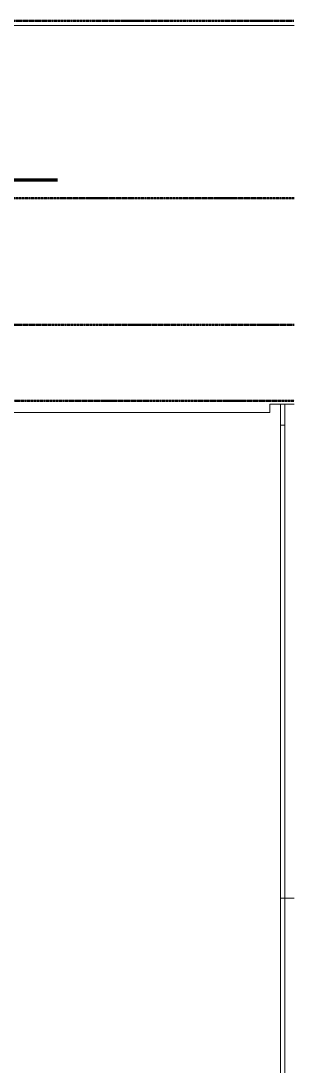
# Model space of a CAD drawing. Header units: inches. Extents: x -4250 to -935, y 9756 to 12395.
# Drawn here: x -2056.4 to -1926.9, y 11773.7 to 12268.7 of the extents above; entities that cross this region are included whole.
import ezdxf

# ---------------------------------------------------------------- set-up
doc = ezdxf.new("R2010")
doc.units = ezdxf.units.IN
doc.header["$MEASUREMENT"] = 0
doc.linetypes.add('Double Dash 3_8_', pattern=[1, 0.375, -0.125, 0.125, -0.125, 0.125, -0.125])
for name, color, linetype, lineweight in [('A-AREA', 32, 'Continuous', 70), ('A-FLOR-4', 192, 'Continuous', 9), ('C-PROP-LINE', 91, 'Double Dash 3_8_', 50), ('C-TOPO', 7, 'Continuous', 9), ('S-FNDN-2', 32, 'Continuous', 9)]:
    doc.layers.add(name, color=color, linetype=linetype, lineweight=lineweight)

msp = doc.modelspace()

# ---------------------------------------------------------------- linework, layer by layer
at = {"layer": 'A-AREA'}
msp.add_line((-2159.13, 12193.39), (-2039.13, 12193.39), dxfattribs=at)
at = {"layer": 'A-FLOR-4'}
msp.add_line((-1933.32, 12087.19), (-1933.32, 9891.19), dxfattribs=at)
at = {"layer": 'C-PROP-LINE'}
for p, q in [((-3989.61, 12268.69), (-1926.88, 12268.69)), ((-3929.52, 12184.69), (-1926.88, 12184.69)), ((-3869.45, 12124.69), (-1926.88, 12124.69)), ((-3833.41, 12088.69), (-1926.88, 12088.69))]:
    msp.add_line(p, q, dxfattribs=at)
at = {"layer": 'C-TOPO'}
for p, q in [((-1975.59, 12266.59), (-2117.52, 12266.59)), ((-2117.52, 12266.59), (-1975.59, 12266.59)), ((-1926.88, 12266.59), (-1975.59, 12266.59)), ((-1975.59, 12266.59), (-1926.88, 12266.59)), ((-2061.36, 12083.19), (-2053.04, 12083.19)), ((-2053.04, 12083.19), (-2013.87, 12083.19)), ((-2013.87, 12083.19), (-1977.83, 12083.19)), ((-1977.83, 12083.19), (-1940.9, 12083.19)), ((-1940.9, 12083.19), (-1938.32, 12083.19)), ((-1938.32, 12083.19), (-1938.32, 12087.19)), ((-1938.32, 12087.19), (-1926.88, 12087.19))]:
    msp.add_line(p, q, dxfattribs=at)
at = {"layer": 'S-FNDN-2'}
for p, q in [((-1931.32, 12087.19), (-1931.32, 10204.59)), ((-1931.32, 12077.19), (-1933.32, 12077.19)), ((-1933.32, 11853.19), (-1931.32, 11853.19)), ((-1926.88, 11853.19), (-1931.32, 11853.19))]:
    msp.add_line(p, q, dxfattribs=at)

doc.saveas('drawing.dxf')
